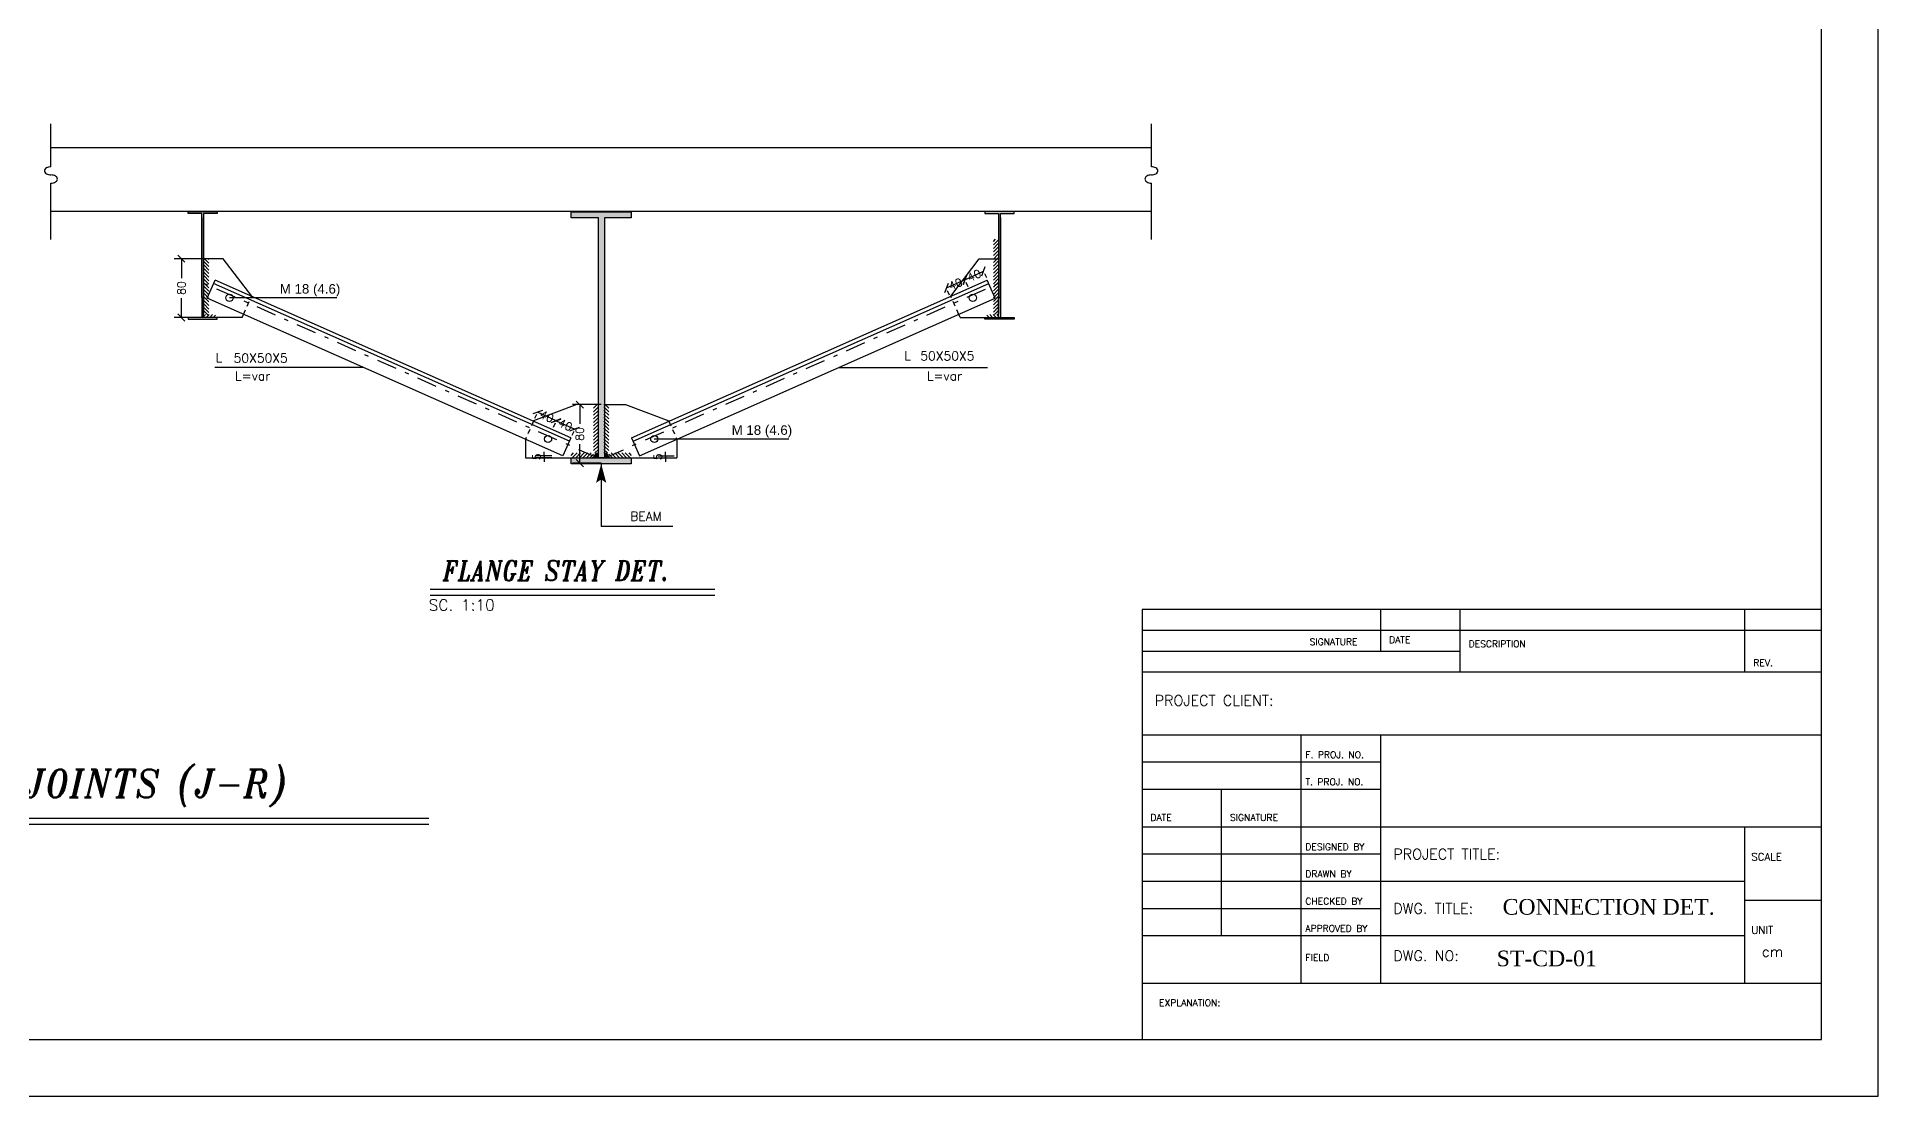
# Model space of a CAD drawing. Header units: inches. Extents: x 1387 to 2676, y -3005 to -2136.
# Drawn here: x 2541.19 to 2587.21, y -2863.81 to -2837.31 of the extents above; entities that cross this region are included whole.
import ezdxf
from ezdxf.enums import TextEntityAlignment as Align

# ---------------------------------------------------------------- set-up
doc = ezdxf.new("R2010")
doc.units = ezdxf.units.IN
doc.header["$MEASUREMENT"] = 0
doc.linetypes.add('DASHDOTX2', pattern=[2, 1, -0.5, 0, -0.5])
doc.linetypes.add('HIDDEN', pattern=[0.375, 0.25, -0.125])
for name, color, linetype in [('1', 1, 'Continuous'), ('1R', 1, 'Continuous'), ('2Y', 2, 'Continuous'), ('3', 3, 'HIDDEN'), ('3G', 3, 'Continuous'), ('4C', 4, 'Continuous'), ('6M', 6, 'Continuous'), ('7', 7, 'Continuous'), ('Ax', 1, 'DASHDOTX2'), ('col-new', 3, 'Continuous'), ('DIM', 8, 'Continuous'), ('H', 1, 'Continuous'), ('Hatch', 1, 'Continuous'), ('Layer4', 118, 'Continuous')]:
    doc.layers.add(name, color=color, linetype=linetype)
doc.styles.add('ITALICT', font='italict')
doc.styles.add('ROMANS', font='ROMANS')
doc.styles.add('ROMANT', font='romant')
doc.styles.get("Standard").update_dxf_attribs({"font": 'arial.ttf'})
doc.styles.add('style1', font='times.ttf')
doc.dimstyles.new('1 Small', dxfattribs={"dimscale": 0, "dimtxt": 0.2, "dimasz": 0.18, "dimexe": 0.18, "dimexo": 0.0625, "dimgap": 0.09, "dimtad": 0, "dimdec": 0, "dimlfac": 100, "dimzin": 0, "dimdsep": 46, "dimtxsty": 'ROMANT', "dimblk": 'OBLIQUE', "dimcen": 0.09, "dimclrd": 1, "dimclre": 1, "dimclrt": 2, "dimadec": 0, "dimazin": 0, "dimtfac": 1, "dimtdec": 0, "dimtofl": 0, "dimtmove": 2, "dimatfit": 3, "dimldrblk": 'OBLIQUE', "dimfxl": 0.18, "dimtolj": 1, "dimtzin": 0, "dimarcsym": 0})
doc.dimstyles.new('Copy of 100', dxfattribs={"dimtxt": 0.2, "dimasz": 0.05, "dimexe": 0.22, "dimexo": 0.22, "dimgap": 0.09, "dimtad": 1, "dimdec": 3, "dimlfac": 100, "dimrnd": 5, "dimzin": 12, "dimdsep": 46, "dimtxsty": 'ROMANS', "dimblk": 'DOT', "dimcen": 0, "dimclrd": 1, "dimclre": 1, "dimclrt": 2, "dimadec": 1, "dimazin": 0, "dimtfac": 1, "dimtdec": 3, "dimtix": 1, "dimtmove": 2, "dimatfit": 3, "dimldrblk": 'DOT', "dimfxl": 1, "dimtolj": 1, "dimtzin": 12, "dimarcsym": 0})
pattern_1 = [(45, (1613.26936, -2077.50256), (-0.0441941738, 0.0441941738), [])]
pattern_2 = [(135, (3497.317175, -2077.50256), (0.0441941738, 0.0441941738), [])]

# ---------------------------------------------------------------- blocks, each defined once
blk = doc.blocks.new('_Dot')
at = {"layer": 'DIM', "color": 0, "lineweight": -2}
blk.add_line((-0.5, 0), (-1, 0), dxfattribs=at)
at = {"layer": 'DIM', "color": 0, "const_width": 0.5}
blk.add_lwpolyline([(-0.25, 0, 1), (0.25, 0, 1)], format="xyb", close=True, dxfattribs=at)
blk = doc.blocks.new('*D78')
at = {"layer": '3G', "color": 1, "lineweight": -2, "ltscale": 0.5, "transparency": 16777216}
for p, q in [((2554.062, -2847.795), (2553.65, -2847.795)), ((2554.062, -2847.842), (2553.65, -2847.842)), ((2553.87, -2847.745), (2553.87, -2847.695)), ((2553.87, -2847.795), (2553.87, -2847.842)), ((2553.87, -2847.892), (2553.87, -2847.942))]:
    blk.add_line(p, q, dxfattribs=at)
at = {"layer": 'Defpoints', "color": 0, "ltscale": 0.5, "transparency": 16777216}
for p in [(2553.87, -2847.842), (2554.282, -2847.795), (2554.282, -2847.842)]:
    blk.add_point(p, dxfattribs=at)
at = {"layer": '3G', "color": 1, "lineweight": -2, "ltscale": 0.5, "transparency": 16777216, "xscale": 0.05, "yscale": 0.05, "zscale": 0.05}
for p, rotation in [((2553.87, -2847.795), 270), ((2553.87, -2847.842), 90)]:
    blk.add_blockref('_Dot', p, dxfattribs=dict(at, rotation=rotation))
at = {"layer": '3G', "color": 2, "ltscale": 0.5, "transparency": 16777216, "insert": (2553.68, -2847.818), "char_height": 0.2, "attachment_point": 5, "rotation": 90, "style": 'ROMANS'}
blk.add_mtext('\\A1;5', dxfattribs=at)
blk = doc.blocks.new('*D79')
at = {"layer": '3G', "color": 1, "lineweight": -2, "ltscale": 0.5, "transparency": 16777216}
for p, q in [((2556.706, -2847.795), (2557.118, -2847.795)), ((2556.706, -2847.842), (2557.118, -2847.842)), ((2556.898, -2847.745), (2556.898, -2847.695)), ((2556.898, -2847.795), (2556.898, -2847.842)), ((2556.898, -2847.892), (2556.898, -2847.942))]:
    blk.add_line(p, q, dxfattribs=at)
at = {"layer": 'Defpoints', "color": 0, "ltscale": 0.5, "transparency": 16777216}
for p in [(2556.486, -2847.795), (2556.486, -2847.842), (2556.898, -2847.842)]:
    blk.add_point(p, dxfattribs=at)
at = {"layer": '3G', "color": 1, "lineweight": -2, "ltscale": 0.5, "transparency": 16777216, "xscale": 0.05, "yscale": 0.05, "zscale": 0.05}
for p, rotation in [((2556.898, -2847.795), 270), ((2556.898, -2847.842), 90)]:
    blk.add_blockref('_Dot', p, dxfattribs=dict(at, rotation=rotation))
at = {"layer": '3G', "color": 2, "ltscale": 0.5, "transparency": 16777216, "insert": (2556.708, -2847.818), "char_height": 0.2, "attachment_point": 5, "rotation": 90, "style": 'ROMANS'}
blk.add_mtext('\\A1;5', dxfattribs=at)
blk = doc.blocks.new('_Oblique')
at = {"color": 0, "linetype": 'ByBlock', "lineweight": -2}
blk.add_line((-0.5, -0.5), (0.5, 0.5), dxfattribs=at)
blk = doc.blocks.new('*D80')
at = {"layer": 'Defpoints', "color": 0, "transparency": 16777216}
for p in [(2545.401, -2842.862), (2544.801, -2844.331), (2545.401, -2844.331)]:
    blk.add_point(p, dxfattribs=at)
at = {"layer": 'H', "color": 1, "lineweight": -2, "transparency": 16777216}
for p, q in [((2545.338, -2842.862), (2544.621, -2842.862)), ((2544.801, -2842.862), (2544.801, -2843.345)), ((2544.801, -2844.331), (2544.801, -2843.848)), ((2545.338, -2844.331), (2544.621, -2844.331))]:
    blk.add_line(p, q, dxfattribs=at)
at = {"layer": 'H', "color": 1, "lineweight": -2, "transparency": 16777216, "xscale": 0.18, "yscale": 0.18, "zscale": 0.18}
for p, rotation in [((2544.801, -2842.862), 90), ((2544.801, -2844.331), 270)]:
    blk.add_blockref('_Oblique', p, dxfattribs=dict(at, rotation=rotation))
at = {"layer": 'H', "color": 2, "transparency": 16777216, "insert": (2544.801, -2843.597), "char_height": 0.2, "attachment_point": 5, "rotation": 90, "style": 'ROMANT'}
blk.add_mtext('\\A1;80', dxfattribs=at)
blk = doc.blocks.new('*D81')
at = {"layer": 'Defpoints', "color": 0, "transparency": 16777216}
for p in [(2555.357, -2846.512), (2554.758, -2847.977), (2555.357, -2847.977)]:
    blk.add_point(p, dxfattribs=at)
at = {"layer": 'H', "color": 1, "lineweight": -2, "transparency": 16777216}
for p, q in [((2555.295, -2846.512), (2554.578, -2846.512)), ((2554.758, -2846.512), (2554.758, -2846.993)), ((2554.758, -2847.977), (2554.758, -2847.497)), ((2555.295, -2847.977), (2554.578, -2847.977))]:
    blk.add_line(p, q, dxfattribs=at)
at = {"layer": 'H', "color": 1, "lineweight": -2, "transparency": 16777216, "xscale": 0.18, "yscale": 0.18, "zscale": 0.18}
for p, rotation in [((2554.758, -2846.512), 90), ((2554.758, -2847.977), 270)]:
    blk.add_blockref('_Oblique', p, dxfattribs=dict(at, rotation=rotation))
at = {"layer": 'H', "color": 2, "transparency": 16777216, "insert": (2554.758, -2847.245), "char_height": 0.2, "attachment_point": 5, "rotation": 90, "style": 'ROMANT'}
blk.add_mtext('\\A1;80', dxfattribs=at)
blk = doc.blocks.new('*D82')
at = {"layer": 'Defpoints', "color": 0, "transparency": 16777216}
for p in [(2553.703, -2846.698), (2553.703, -2846.698), (2554.167, -2846.917)]:
    blk.add_point(p, dxfattribs=at)
at = {"layer": 'H', "color": 1, "lineweight": -2, "transparency": 16777216}
for p, q in [((2553.677, -2846.755), (2553.627, -2846.861)), ((2554.167, -2846.917), (2553.703, -2846.698)), ((2554.14, -2846.973), (2554.09, -2847.079))]:
    blk.add_line(p, q, dxfattribs=at)
at = {"layer": 'H', "color": 1, "lineweight": -2, "transparency": 16777216, "xscale": 0.18, "yscale": 0.18, "zscale": 0.18}
for p, rotation in [((2553.703, -2846.698), 154.7833497585959), ((2554.167, -2846.917), 334.7833497585959)]:
    blk.add_blockref('_Oblique', p, dxfattribs=dict(at, rotation=rotation))
at = {"layer": 'H', "color": 2, "transparency": 16777216, "insert": (2553.935, -2846.807), "char_height": 0.2, "attachment_point": 5, "rotation": 334.7833, "style": 'ROMANT'}
blk.add_mtext('\\A1;40', dxfattribs=at)
blk = doc.blocks.new('*D83')
at = {"layer": 'Defpoints', "color": 0, "transparency": 16777216}
for p in [(2554.167, -2846.917), (2554.632, -2847.123), (2554.632, -2847.123)]:
    blk.add_point(p, dxfattribs=at)
at = {"layer": 'H', "color": 1, "lineweight": -2, "transparency": 16777216}
for p, q in [((2554.167, -2846.917), (2554.632, -2847.123)), ((2554.142, -2846.974), (2554.094, -2847.081)), ((2554.607, -2847.18), (2554.559, -2847.287))]:
    blk.add_line(p, q, dxfattribs=at)
at = {"layer": 'H', "color": 1, "lineweight": -2, "transparency": 16777216, "xscale": 0.18, "yscale": 0.18, "zscale": 0.18}
for p, rotation in [((2554.167, -2846.917), 156.0786605628793), ((2554.632, -2847.123), 336.0786605628792)]:
    blk.add_blockref('_Oblique', p, dxfattribs=dict(at, rotation=rotation))
at = {"layer": 'H', "color": 2, "transparency": 16777216, "insert": (2554.4, -2847.02), "char_height": 0.2, "attachment_point": 5, "rotation": 336.0787, "style": 'ROMANT'}
blk.add_mtext('\\A1;40', dxfattribs=at)
blk = doc.blocks.new('*D84')
at = {"layer": 'Defpoints', "color": 0, "transparency": 16777216}
for p in [(2564.848, -2843.173), (2564.848, -2843.173), (2564.384, -2843.392)]:
    blk.add_point(p, dxfattribs=at)
at = {"layer": 'H', "color": 1, "lineweight": -2, "transparency": 16777216}
for p, q in [((2564.384, -2843.392), (2564.848, -2843.173)), ((2564.874, -2843.23), (2564.924, -2843.336)), ((2564.41, -2843.448), (2564.461, -2843.555))]:
    blk.add_line(p, q, dxfattribs=at)
at = {"layer": 'H', "color": 1, "lineweight": -2, "transparency": 16777216, "xscale": 0.18, "yscale": 0.18, "zscale": 0.18}
for p, rotation in [((2564.848, -2843.173), 25.21665024417592), ((2564.384, -2843.392), 205.2166502441759)]:
    blk.add_blockref('_Oblique', p, dxfattribs=dict(at, rotation=rotation))
at = {"layer": 'H', "color": 2, "transparency": 16777216, "insert": (2564.616, -2843.283), "char_height": 0.2, "attachment_point": 5, "rotation": 25.2167, "style": 'ROMANT'}
blk.add_mtext('\\A1;40', dxfattribs=at)
blk = doc.blocks.new('*D85')
at = {"layer": 'Defpoints', "color": 0, "transparency": 16777216}
for p in [(2563.919, -2843.598), (2563.919, -2843.598), (2564.384, -2843.392)]:
    blk.add_point(p, dxfattribs=at)
at = {"layer": 'H', "color": 1, "lineweight": -2, "transparency": 16777216}
for p, q in [((2564.384, -2843.392), (2563.919, -2843.598)), ((2563.944, -2843.655), (2563.992, -2843.763)), ((2564.409, -2843.449), (2564.457, -2843.556))]:
    blk.add_line(p, q, dxfattribs=at)
at = {"layer": 'H', "color": 1, "lineweight": -2, "transparency": 16777216, "xscale": 0.18, "yscale": 0.18, "zscale": 0.18}
for p, rotation in [((2563.919, -2843.598), 203.921339434463), ((2564.384, -2843.392), 23.92133943446305)]:
    blk.add_blockref('_Oblique', p, dxfattribs=dict(at, rotation=rotation))
at = {"layer": 'H', "color": 2, "transparency": 16777216, "insert": (2564.151, -2843.495), "char_height": 0.2, "attachment_point": 5, "rotation": 23.9213, "style": 'ROMANT'}
blk.add_mtext('\\A1;40', dxfattribs=at)

msp = doc.modelspace()

# ---------------------------------------------------------------- hatches: boundary and pattern name
at = {"layer": '3G'}
h = msp.add_hatch(color=256, dxfattribs=at)
h.paths.add_polyline_path([(2544.968741, -2841.684104), (2544.968741, -2841.730562), (2545.311436, -2841.730562), (2545.311436, -2841.931296), (2545.356135, -2841.931296), (2545.356135, -2841.730562), (2545.69883, -2841.730562), (2545.69883, -2841.684104)])
h.paths.add_polyline_path([(2545.311436, -2843.834508), (2545.356135, -2843.834508), (2545.356135, -2841.931296), (2545.311436, -2841.931296)])
msp.add_hatch(color=256, dxfattribs=at).paths.add_polyline_path([(2555.373269, -2841.841554), (2556.043269, -2841.841554), (2556.043269, -2841.691554), (2554.543269, -2841.691554), (2554.543269, -2841.841554), (2555.223269, -2841.841554), (2555.223269, -2847.841554), (2554.543269, -2847.841554), (2554.543269, -2847.991554), (2556.043269, -2847.991554), (2556.043269, -2847.841554), (2555.373269, -2847.841554)])
h = msp.add_hatch(color=256, dxfattribs=at)
h.paths.add_polyline_path([(2564.884821, -2841.684104), (2564.884821, -2841.730562), (2565.227516, -2841.730562), (2565.227516, -2841.931296), (2565.272215, -2841.931296), (2565.272215, -2841.730562), (2565.61491, -2841.730562), (2565.61491, -2841.684104)])
h.paths.add_polyline_path([(2565.272215, -2841.931296), (2565.227516, -2841.931296), (2565.227516, -2843.834508), (2565.272215, -2843.834508)])
h = msp.add_hatch(color=256, dxfattribs=at)
h.paths.add_polyline_path([(2545.69883, -2844.377861), (2545.69883, -2844.331404), (2545.356135, -2844.331404), (2545.356135, -2844.130669), (2545.311436, -2844.130669), (2545.311436, -2844.331404), (2544.968741, -2844.331404), (2544.968741, -2844.377861)])
h.paths.add_polyline_path([(2545.311436, -2844.130669), (2545.356135, -2844.130669), (2545.356135, -2843.834508), (2545.311436, -2843.834508)])
h = msp.add_hatch(color=256, dxfattribs=at)
h.paths.add_polyline_path([(2564.884821, -2844.377861), (2564.884821, -2844.331404), (2565.227516, -2844.331404), (2565.227516, -2844.130669), (2565.272215, -2844.130669), (2565.272215, -2844.331404), (2565.61491, -2844.331404), (2565.61491, -2844.377861)])
h.paths.add_polyline_path([(2565.272215, -2844.130669), (2565.227516, -2844.130669), (2565.227516, -2843.834508), (2565.272215, -2843.834508)])
at = {"layer": 'Hatch', "ltscale": 0.5}
h = msp.add_hatch(dxfattribs=at)
h.set_pattern_fill('ANSI31', color=256, scale=0.5, style=0)
h.set_pattern_definition([(45, (1623.26466, -2074.036593), (-0.0441941738, 0.0441941738), [])])
h.paths.add_polyline_path([(2565.098563, -2844.255586), (2565.218563, -2844.255586), (2565.218563, -2842.375586), (2565.098563, -2842.375586)])
h = msp.add_hatch(dxfattribs=at)
h.set_pattern_fill('ANSI31', color=256, scale=0.5, style=0)
h.set_pattern_definition([(135, (3487.32188, -2074.04882), (0.0441941738, 0.0441941738), [])])
h.paths.add_polyline_path([(2545.487975, -2842.861662), (2545.367975, -2842.861662), (2545.367975, -2844.26781), (2545.487975, -2844.26781)])
h = msp.add_hatch(dxfattribs=at)
h.set_pattern_fill('ANSI31', color=256, scale=0.5, style=0)
h.set_pattern_definition([(45, (1613.48442, -2054.904387), (-0.0441941738, 0.0441941738), [])])
h.paths.add_polyline_path([(2545.354604, -2844.259391), (2545.354604, -2844.331404), (2545.656361, -2844.331404), (2545.656361, -2844.259391)])
h = msp.add_hatch(dxfattribs=at)
h.set_pattern_fill('ANSI31', color=256, scale=0.5, style=0)
h.set_pattern_definition([(135, (3497.10212, -2054.904387), (0.0441941738, 0.0441941738), [])])
h.paths.add_polyline_path([(2565.231934, -2844.259391), (2565.231934, -2844.331404), (2564.930177, -2844.331404), (2564.930177, -2844.259391)])
h = msp.add_hatch(dxfattribs=at)
h.set_pattern_fill('ANSI31', color=256, scale=0.5, style=0)
h.set_pattern_definition(pattern_1)
h.paths.add_polyline_path([(2555.223269, -2846.512052), (2555.103269, -2846.512052), (2555.103269, -2847.721554), (2555.223269, -2847.721554)])
h = msp.add_hatch(dxfattribs=at)
h.set_pattern_fill('ANSI31', color=256, scale=0.5, style=0)
h.set_pattern_definition(pattern_2)
h.paths.add_polyline_path([(2555.483269, -2846.512052), (2555.363269, -2846.512052), (2555.363269, -2847.721554), (2555.483269, -2847.721554)])
h = msp.add_hatch(dxfattribs=at)
h.set_pattern_fill('ANSI31', color=256, scale=0.5, style=0)
h.set_pattern_definition(pattern_1)
h.paths.add_polyline_path([(2554.543269, -2847.721554), (2554.543269, -2847.841554), (2555.103269, -2847.841554), (2555.103269, -2847.750066), (2555.07522, -2847.721554)])
at = {"layer": 'Hatch'}
h = msp.add_hatch(dxfattribs=at)
h.set_pattern_fill('ANSI31', color=256, style=0)
h.set_pattern_definition([(225, (4063.92082, -2841.60401), (0.088388348, -0.088388348), [])])
h.paths.add_polyline_path([(2555.108507, -2847.841554), (2555.223269, -2847.841554), (2555.223269, -2847.726792, 0.414213562)])
for points in [[(2555.108507, -2847.841554), (2555.223269, -2847.841554), (2555.223269, -2847.726792, 0.414213562)], [(2555.488031, -2847.841991), (2555.373269, -2847.841991), (2555.373269, -2847.727228, -0.414213562)]]:
    msp.add_hatch(color=256, dxfattribs=at).paths.add_polyline_path(points)
h = msp.add_hatch(dxfattribs=at)
h.set_pattern_fill('ANSI31', color=256, style=0)
h.set_pattern_definition([(315, (1046.67571, -2841.60445), (-0.088388348, -0.088388348), [])])
h.paths.add_polyline_path([(2555.488031, -2847.841991), (2555.373269, -2847.841991), (2555.373269, -2847.727228, -0.414213562)])
at = {"layer": 'Hatch', "ltscale": 0.5}
h = msp.add_hatch(dxfattribs=at)
h.set_pattern_fill('ANSI31', color=256, scale=0.5, style=0)
h.set_pattern_definition(pattern_2)
h.paths.add_polyline_path([(2556.043269, -2847.721554), (2556.043269, -2847.841554), (2555.483269, -2847.841554), (2555.483269, -2847.750066), (2555.511318, -2847.721554)])

# ---------------------------------------------------------------- linework, layer by layer
at = {"layer": '1'}
for p, q in [((2568.813644, -2851.638154), (2568.813644, -2862.393272)), ((2568.813644, -2851.638154), (2568.813644, -2860.980688)), ((2585.794593, -2851.638154), (2568.813644, -2851.638154)), ((2574.777886, -2852.684513), (2574.777886, -2851.638154)), ((2576.765966, -2853.207692), (2576.765966, -2851.638154)), ((2583.881202, -2853.207692), (2583.881202, -2851.638154)), ((2585.794593, -2852.161334), (2568.813644, -2852.161334)), ((2576.765966, -2852.684513), (2568.813644, -2852.684513)), ((2585.794593, -2853.207692), (2568.813644, -2853.207692)), ((2585.794593, -2854.777229), (2568.813644, -2854.777229)), ((2572.789805, -2860.980688), (2572.789805, -2854.777229)), ((2574.777886, -2860.980688), (2574.777886, -2854.777229)), ((2574.777886, -2855.457362), (2568.813644, -2855.457362)), ((2574.777886, -2856.137495), (2568.813644, -2856.137495)), ((2570.801725, -2859.799748), (2570.801725, -2856.137495)), ((2574.777886, -2857.079217), (2568.813644, -2857.079217)), ((2585.794593, -2857.079217), (2574.777886, -2857.079217)), ((2583.881202, -2860.980688), (2583.881202, -2857.079217)), ((2574.777886, -2857.75935), (2568.813644, -2857.75935)), ((2583.881202, -2858.439483), (2568.813644, -2858.439483)), ((2574.777886, -2859.119615), (2568.813644, -2859.119615)), ((2585.794593, -2858.910344), (2583.881202, -2858.910344)), ((2574.777886, -2859.799748), (2568.813644, -2859.799748)), ((2583.881202, -2859.799748), (2574.777886, -2859.799748)), ((2568.813644, -2860.980688), (2585.794593, -2860.980688))]:
    msp.add_line(p, q, dxfattribs=at)
msp.add_lwpolyline([(2504.526243, -2862.393272), (2585.794593, -2862.393272), (2585.794593, -2805.760275), (2504.526243, -2805.760275)], close=True, dxfattribs=at)
at = {"layer": '1R'}
for p, q in [((2548.689993, -2843.839953), (2546.003153, -2843.839953)), ((2549.347659, -2845.583231), (2545.640678, -2845.583231)), ((2561.23888, -2845.583231), (2564.94586, -2845.583231)), ((2559.983302, -2847.371746), (2556.621448, -2847.371746)), ((2555.293269, -2847.991554), (2555.293269, -2849.563696)), ((2557.088104, -2849.563696), (2555.293269, -2849.563696))]:
    msp.add_line(p, q, dxfattribs=at)
at = {"layer": '2Y'}
for p, q in [((2541.542098, -2840.561833), (2541.542098, -2839.490071)), ((2569.04444, -2840.561833), (2569.04444, -2839.490071)), ((2541.542098, -2840.084104), (2569.04444, -2840.084104)), ((2541.542098, -2842.384562), (2541.542098, -2840.972865)), ((2569.04444, -2842.384562), (2569.04444, -2840.972865)), ((2569.04444, -2841.684104), (2541.542098, -2841.684104)), ((2554.497656, -2847.426006), (2545.605476, -2843.481603)), ((2556.088882, -2847.426006), (2564.981062, -2843.481603))]:
    msp.add_line(p, q, dxfattribs=at)
for centre, radius, start, end in [((2541.448211, -2840.664591), 0.067228, 146.9984553, 213.0015294), ((2541.493115, -2840.693753), 0.120771, 122.5295396, 146.9984553), ((2541.493115, -2840.635428), 0.120771, 213.0015447, 237.4704604), ((2541.522696, -2840.740134), 0.175782, 104.7985041, 122.5295396), ((2541.522696, -2840.589048), 0.175782, 237.4704604, 255.2014959), ((2541.542098, -2840.813573), 0.25174, 90, 104.7985041), ((2541.542098, -2840.515609), 0.25174, 255.2014959, 270), ((2541.542098, -2841.01909), 0.25174, 75.2014959, 90), ((2541.561499, -2840.94565), 0.175782, 57.4704604, 75.2014959), ((2541.561499, -2840.794564), 0.175782, 284.7985041, 302.5295396), ((2541.59108, -2840.89927), 0.120771, 33.0015447, 57.4704604), ((2541.59108, -2840.840945), 0.120771, 302.5295396, 326.9984553), ((2541.635984, -2840.870107), 0.067228, 326.9984553, 33.0015493), ((2568.950554, -2840.870107), 0.067228, 146.9984553, 213.0015294), ((2568.995458, -2840.89927), 0.120771, 122.5295396, 146.9984553), ((2568.995458, -2840.840945), 0.120771, 213.0015447, 237.4704604), ((2569.025039, -2840.94565), 0.175782, 104.7985041, 122.5295396), ((2569.025039, -2840.794564), 0.175782, 237.4704604, 255.2014959), ((2569.04444, -2841.01909), 0.25174, 90, 104.7985041), ((2569.04444, -2840.813573), 0.25174, 75.2014959, 90), ((2569.04444, -2840.515609), 0.25174, 270, 284.7985041), ((2569.063842, -2840.740134), 0.175782, 57.4704604, 75.2014959), ((2569.063842, -2840.589048), 0.175782, 284.7985041, 302.5295396), ((2569.093423, -2840.693753), 0.120771, 33.0015447, 57.4704604), ((2569.093423, -2840.635428), 0.120771, 302.5295396, 326.9984553), ((2569.138327, -2840.664591), 0.067228, 326.9984553, 33.0015493), ((2541.542098, -2840.721125), 0.25174, 270, 284.7985041), ((2569.04444, -2840.721125), 0.25174, 255.2014959, 270)]:
    msp.add_arc(centre, radius, start, end, dxfattribs=at)
at = {"layer": '3'}
for points in [[(2555.293269, -2847.991554), (2555.293269, -2848.382171), (2555.165628, -2848.467814)], [(2555.293269, -2847.991554), (2555.293269, -2848.382171), (2555.42091, -2848.467814)]]:
    msp.add_solid(points, dxfattribs=at)
at = {"layer": '3G'}
for p, q in [((2545.311436, -2841.831314), (2545.311436, -2844.230651)), ((2545.356135, -2841.831314), (2545.356135, -2844.230651)), ((2565.227516, -2841.831314), (2565.227516, -2844.230651)), ((2565.272215, -2841.831314), (2565.272215, -2844.230651)), ((2545.842214, -2842.861662), (2545.354604, -2842.861662)), ((2546.557783, -2843.800956), (2545.842214, -2842.861662)), ((2564.028755, -2843.800956), (2564.744324, -2842.861662)), ((2564.744324, -2842.861662), (2565.231934, -2842.861662)), ((2554.53586, -2847.339881), (2545.64368, -2843.395478)), ((2556.050678, -2847.339881), (2564.942858, -2843.395478)), ((2554.333951, -2847.795056), (2545.441771, -2843.850653)), ((2556.252587, -2847.795056), (2565.144767, -2843.850653)), ((2546.322487, -2844.331404), (2545.214253, -2844.331404)), ((2546.322487, -2844.331404), (2546.355876, -2844.256132)), ((2564.264051, -2844.331404), (2564.230663, -2844.256132)), ((2564.264051, -2844.331404), (2565.372285, -2844.331404)), ((2555.223269, -2846.512052), (2554.683372, -2846.512052)), ((2555.363269, -2846.512052), (2555.903167, -2846.512052)), ((2553.400371, -2847.380938), (2553.400371, -2847.841554)), ((2557.186167, -2847.380938), (2557.186167, -2847.841554)), ((2555.264715, -2847.841554), (2555.234715, -2847.841554)), ((2555.321823, -2847.841554), (2555.351823, -2847.841554)), ((2551.022345, -2851.277138), (2558.133228, -2851.277138)), ((2533.857617, -2857.002368), (2550.988561, -2857.002368))]:
    msp.add_line(p, q, dxfattribs=at)
at = {"layer": '3G', "ltscale": 0.5}
for p, q in [((2545.441771, -2843.850653), (2545.64368, -2843.395478)), ((2565.144767, -2843.850653), (2564.942858, -2843.395478)), ((2554.683372, -2846.512052), (2553.604772, -2846.920153)), ((2555.903167, -2846.512052), (2556.981766, -2846.920153)), ((2554.53586, -2847.339881), (2554.333951, -2847.795056)), ((2556.050678, -2847.339881), (2556.252587, -2847.795056)), ((2553.400371, -2847.841554), (2554.546493, -2847.841554)), ((2555.518031, -2847.841554), (2555.068507, -2847.841554)), ((2556.040046, -2847.841554), (2557.186167, -2847.841554))]:
    msp.add_line(p, q, dxfattribs=at)
at = {"layer": '3G', "linetype": 'ByBlock'}
msp.add_line((2533.844796, -2857.002368), (2550.988561, -2857.002368), dxfattribs=at)
at = {"layer": '3G', "ltscale": 0.5}
for points in [[(2545.69883, -2841.684104), (2545.69883, -2841.730562), (2545.356135, -2841.730562), (2545.356135, -2843.834508), (2545.311436, -2843.834508), (2545.311436, -2841.730562), (2544.968741, -2841.730562), (2544.968741, -2841.684104), (2545.69883, -2841.684104)], [(2564.884821, -2841.684104), (2564.884821, -2841.730562), (2565.227516, -2841.730562), (2565.227516, -2843.834508), (2565.272215, -2843.834508), (2565.272215, -2841.730562), (2565.61491, -2841.730562), (2565.61491, -2841.684104), (2564.884821, -2841.684104)], [(2545.697299, -2844.377861), (2545.697299, -2844.331404), (2545.354604, -2844.331404), (2545.354604, -2843.834508), (2545.309904, -2843.834508), (2545.309904, -2844.331404), (2544.967209, -2844.331404), (2544.967209, -2844.377861), (2545.697299, -2844.377861)], [(2564.884821, -2844.377861), (2564.884821, -2844.331404), (2565.227516, -2844.331404), (2565.227516, -2843.834508), (2565.272215, -2843.834508), (2565.272215, -2844.331404), (2565.61491, -2844.331404), (2565.61491, -2844.377861), (2564.884821, -2844.377861)]]:
    msp.add_lwpolyline(points, dxfattribs=at)
at = {"layer": '3G'}
for centre, start, end in [((2555.223269, -2847.841554), 90, 180), ((2555.373269, -2847.841991), 0, 90)]:
    msp.add_arc(centre, 0.114762, start, end, dxfattribs=at)
at = {"layer": '6M', "color": 4}
msp.add_line((2533.844796, -2856.851801), (2550.988561, -2856.851801), dxfattribs=at)
at = {"layer": '7'}
msp.add_line((2551.022345, -2851.125923), (2558.133228, -2851.125923), dxfattribs=at)
at = {"layer": 'Ax', "ltscale": 0.5}
for p, q in [((2555.193269, -2847.841554), (2545.190234, -2843.400927)), ((2555.393269, -2847.841554), (2565.396304, -2843.400927))]:
    msp.add_line(p, q, dxfattribs=at)
at = {"layer": 'col-new'}
for points in [[(2555.223269, -2847.841554), (2555.223269, -2841.841554), (2554.543269, -2841.841554), (2554.543269, -2841.691554), (2556.043269, -2841.691554), (2556.043269, -2841.841554), (2555.373269, -2841.841554), (2555.373269, -2847.841554)], [(2556.043269, -2847.841554), (2556.043269, -2847.991554), (2554.543269, -2847.991554), (2554.543269, -2847.841554), (2556.043269, -2847.841554)]]:
    msp.add_lwpolyline(points, dxfattribs=at)
at = {"layer": 'H', "color": 2, "linetype": 'HIDDEN', "ltscale": 0.5}
for p, q in [((2546.355876, -2844.256132), (2546.557783, -2843.800956)), ((2564.230663, -2844.256132), (2564.028755, -2843.800956)), ((2553.602279, -2846.925762), (2553.400371, -2847.380938)), ((2556.984259, -2846.925762), (2557.186167, -2847.380938))]:
    msp.add_line(p, q, dxfattribs=at)
at = {"layer": 'H'}
for centre in [(2546.003153, -2843.839953), (2564.583385, -2843.839953), (2553.96509, -2847.371746), (2556.621448, -2847.371746)]:
    msp.add_circle(centre, 0.09, dxfattribs=at)
at = {"layer": 'Layer4'}
for points in [[(2503.110418, -2863.809097), (2587.210418, -2863.809097), (2587.210418, -2804.34445), (2503.110418, -2804.34445)], [(2503.110418, -2863.809097), (2587.210418, -2863.809097), (2587.210418, -2804.34445), (2503.110418, -2804.34445)], [(2587.210418, -2804.34445), (2503.110418, -2804.34445), (2503.110418, -2863.809097), (2587.210418, -2863.809097)]]:
    msp.add_lwpolyline(points, close=True, dxfattribs=at)

# ---------------------------------------------------------------- texts
at = {"layer": '1'}
for s, height, style, p in [('SIGNATURE', 0.1674173, 'ROMANS', (2572.999077, -2852.527559)), ('DATE', 0.1674173, 'ROMANS', (2574.987158, -2852.475241)), ('DESCRIPTION', 0.16741731, 'ROMANS', (2576.975238, -2852.579877)), ('REV.', 0.1674173, 'ROMANS', (2584.090474, -2853.050738)), ('PROJECT CLIENT:', 0.26158955, 'ROMANS', (2569.127552, -2854.04204)), ('F. PROJ. NO.', 0.16741731, 'ROMANS', (2572.894441, -2855.352726)), ('T. PROJ. NO.', 0.16741731, 'ROMANS', (2572.894441, -2856.032859)), ('DATE', 0.1674173, 'ROMANS', (2569.022916, -2856.922263)), ('SIGNATURE', 0.1674173, 'ROMANS', (2571.010996, -2856.922263)), ('DESIGNED BY', 0.16741731, 'ROMANS', (2572.894441, -2857.654714)), ('PROJECT TITLE:', 0.26158955, 'ROMANS', (2575.091793, -2857.886357)), ('SCALE', 0.1883445, 'ROMANS', (2584.038156, -2857.916304)), ('DRAWN BY', 0.1674173, 'ROMANS', (2572.894441, -2858.334847)), ('CHECKED BY', 0.1674173, 'ROMANS', (2572.894441, -2859.01498)), (' CONNECTION DET.', 0.39238432, 'style1', (2577.675644, -2859.26927)), ('DWG. TITLE:', 0.26158955, 'ROMANS', (2575.091793, -2859.246623)), ('APPROVED BY', 0.16741731, 'ROMANS', (2572.894441, -2859.695112)), ('UNIT', 0.1883445, 'ROMANS', (2584.038156, -2859.74743)), ('FIELD', 0.1674173, 'ROMANS', (2572.894441, -2860.427563)), ('DWG. NO:', 0.2615895, 'ROMANS', (2575.091793, -2860.427563)), ('ST-CD-01', 0.3923843, 'style1', (2577.675644, -2860.559449)), ('cm', 0.2615895, 'ROMANS', (2584.299745, -2860.322927)), ('EXPLANATION:', 0.16741731, 'ROMANS', (2569.237744, -2861.556302))]:
    msp.add_text(s, height=height, dxfattribs=dict(at, style=style)).set_placement(p)
at = {"layer": '2Y', "style": 'ROMANS'}
for s, p in [('L', (2545.656472, -2845.452524)), ('50X50X5', (2546.108703, -2845.460431)), ('L', (2562.871711, -2845.39766)), ('50X50X5', (2563.270759, -2845.405567)), ('L=var', (2546.143774, -2845.905428)), ('L=var', (2563.435621, -2845.905428)), ('BEAM', (2556.019549, -2849.415637))]:
    msp.add_text(s, height=0.225, dxfattribs=at).set_placement(p)
at = {"layer": '3G'}
for p in [(2547.260917, -2843.735782), (2558.554227, -2847.267574)]:
    msp.add_text('M 18 (4.6)', height=0.2376, dxfattribs=at).set_placement(p)
at = {"layer": '3G', "style": 'ROMANS'}
msp.add_text('SC. 1:10', height=0.28125, dxfattribs=at).set_placement((2550.981585, -2851.664939))
at = {"layer": '4C', "style": 'ITALICT', "width": 0.8}
msp.add_text('FLANGE STAY DET.', height=0.5, dxfattribs=at).set_placement((2554.164852, -2850.664899), align=Align.MIDDLE)
at = {"layer": '4C', "style": 'ITALICT', "width": 0.9}
msp.add_text('RIGID JOINTS (J-R)', height=0.7, dxfattribs=at).set_placement((2537.846297, -2856.339035))

# ---------------------------------------------------------------- dimensions: what is measured, and where the dimension line sits
at = {"layer": '3G', "ltscale": 0.5}
for base, p1, p2, picture, middle in [((2553.870273, -2847.841554), (2554.281997, -2847.795056), (2554.281997, -2847.841554), '*D78', (2553.680273, -2847.818305)), ((2556.898183, -2847.841554), (2556.486459, -2847.795056), (2556.486459, -2847.841554), '*D79', (2556.708183, -2847.818305))]:
    dim = msp.add_linear_dim(base=base, p1=p1, p2=p2, angle=90, text='5', dimstyle='Copy of 100', dxfattribs=at)
    dim.commit()
    dim.dimension.update_dxf_attribs({"geometry": picture, "text_midpoint": middle})
at = {"layer": 'H'}
for base, p1, p2, picture, middle in [((2544.80121, -2844.331404), (2545.400835, -2842.861662), (2545.400835, -2844.331404), '*D80', (2544.80121, -2843.596533)), ((2554.757743, -2847.977178), (2555.357368, -2846.512052), (2555.357368, -2847.977178), '*D81', (2554.757743, -2847.244615))]:
    dim = msp.add_linear_dim(base=base, p1=p1, p2=p2, angle=90, text='80', dimstyle='1 Small', override={"dimscale": 1}, dxfattribs=at)
    dim.commit()
    dim.dimension.update_dxf_attribs({"geometry": picture, "text_midpoint": middle})
for base, p1, p2, angle, picture, middle in [((2564.847595, -2843.173499), (2564.38383, -2843.391894), (2564.847595, -2843.173499), 25.2166502, '*D84', (2564.615713, -2843.282696)), ((2563.918715, -2843.598212), (2564.38383, -2843.391894), (2563.918715, -2843.598212), 203.9213394, '*D85', (2564.151272, -2843.495053)), ((2553.703232, -2846.698174), (2554.166997, -2846.91657), (2553.703232, -2846.698174), 154.7833498, '*D82', (2553.935115, -2846.807372)), ((2554.632113, -2847.122888), (2554.166997, -2846.91657), (2554.632113, -2847.122888), 336.0786606, '*D83', (2554.399555, -2847.019729))]:
    dim = msp.add_linear_dim(base=base, p1=p1, p2=p2, angle=angle, text='40', dimstyle='1 Small', override={"dimscale": 1}, dxfattribs=at)
    dim.commit()
    dim.dimension.update_dxf_attribs({"geometry": picture, "text_midpoint": middle, "dimtype": 161})

doc.saveas('drawing.dxf')
